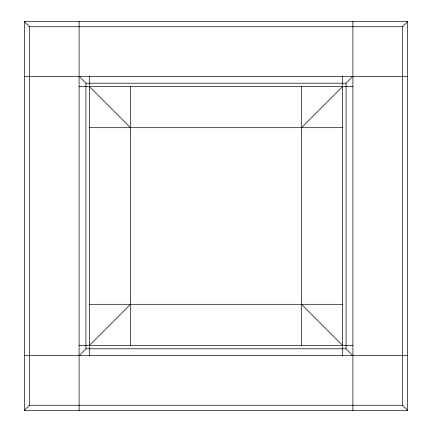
<?xml version="1.0" encoding="UTF-8"?>
<svg xmlns="http://www.w3.org/2000/svg" width="432" height="432" viewBox="0 0 432 432"><rect width="100%" height="100%" fill="white"/><g stroke="black" fill="none" stroke-linecap="round" stroke-linejoin="round"><path stroke-width="0.65" d="M301.563 127.699L342.635 86.627M352.901 355.639L346.059 348.797L346.059 83.203L352.901 76.361M407.662 410.4L402.527 405.265L402.527 26.735L407.662 21.6L24.338 21.6L24.338 410.4L407.662 410.4L407.662 21.6M24.338 410.4L29.473 405.265L29.473 26.735L24.338 21.6M79.099 355.639L85.941 348.797L85.941 83.203L79.099 76.361M89.365 345.373L130.437 304.301M29.473 26.735L402.527 26.735M24.338 76.361L407.662 76.361M85.941 83.203L346.059 83.203M79.099 86.627L352.901 86.627M89.365 127.699L342.635 127.699M89.365 304.301L342.635 304.301M79.099 345.373L85.709 345.373M85.941 345.373L346.059 345.373M346.291 345.373L352.901 345.373M85.941 348.797L346.059 348.797M24.338 355.639L407.662 355.639M29.473 405.265L402.527 405.265M89.365 86.627L130.437 127.699M301.563 304.301L342.635 345.373M352.901 21.6L352.901 410.4M342.635 76.361L342.635 82.971M342.635 83.203L342.635 348.797M342.635 349.029L342.635 355.639M301.563 86.627L301.563 345.373M130.437 86.627L130.437 345.373M89.365 76.361L89.365 82.971M89.365 83.203L89.365 348.797M89.365 349.029L89.365 355.639M79.099 21.6L79.099 410.4"/></g></svg>
